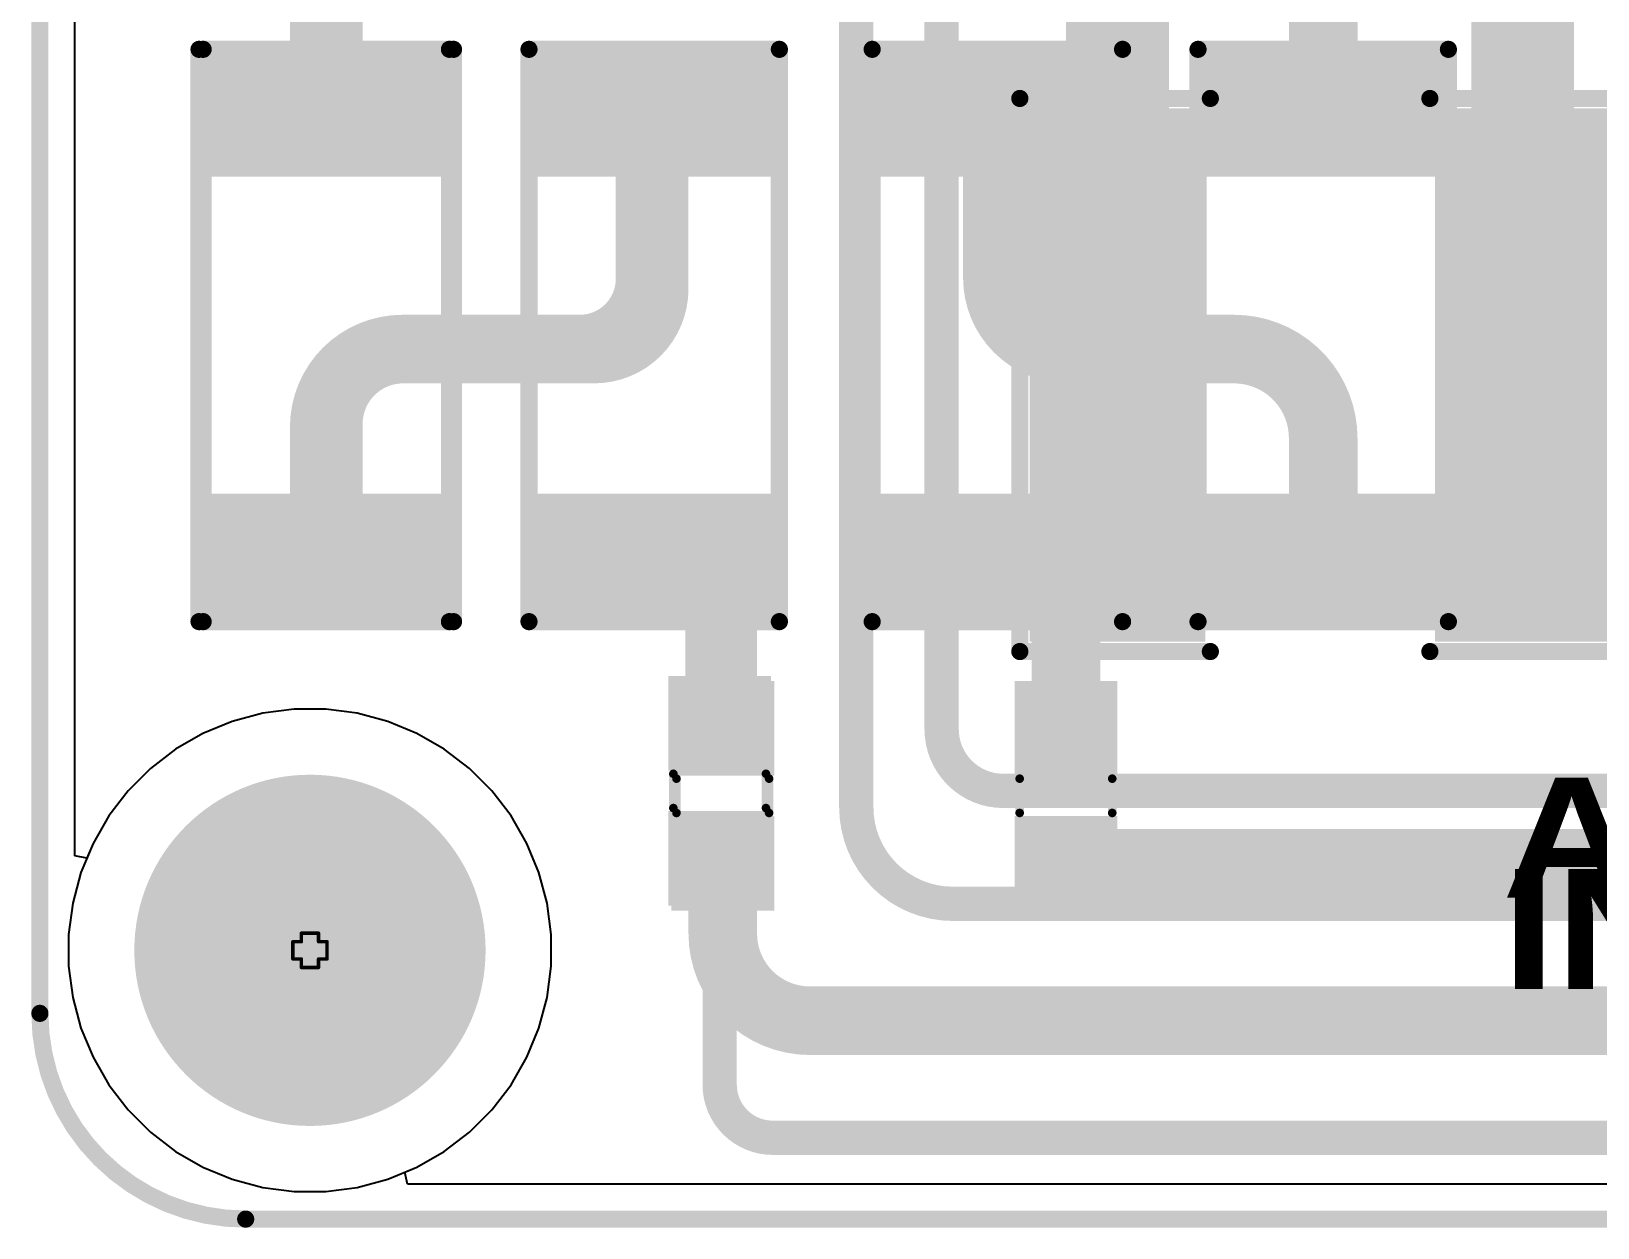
# Model space of a CAD drawing. Header units: inches. Extents: x -2 to 5376, y -4 to 5426.
# Drawn here: x -1.7 to 21.5, y -3.62 to 14.11 of the extents above; entities that cross this region are included whole.
import ezdxf

# ---------------------------------------------------------------- set-up
doc = ezdxf.new("R2010")
doc.units = ezdxf.units.IN
for name, color, linetype in [('Board Outline', 216, 'Continuous'), ('Bottom Layer', 5, 'Continuous'), ('Bottom Overlay', 54, 'Continuous'), ('Bottom Paste', 16, 'Continuous'), ('Bottom Solder', 6, 'Continuous'), ('Drill Drawing', 1, 'Continuous'), ('Layer 1', 16, 'Continuous'), ('Layer 2', 76, 'Continuous'), ('Multi-Layer', 9, 'Continuous'), ('Pad Holes', 156, 'Continuous'), ('Top Layer', 1, 'Continuous'), ('Top Overlay', 2, 'Continuous'), ('Top Paste', 8, 'Continuous'), ('Top Solder', 216, 'Continuous')]:
    doc.layers.add(name, color=color, linetype=linetype)
doc.styles.add('Arial Black_Bold', font='', dxfattribs={"height": 0.2})
doc.styles.get('Arial Black_Bold').set_extended_font_data('Arial Black', bold=True)

# ---------------------------------------------------------------- blocks, each defined once
blk = doc.blocks.new('R___2030_79')
at = {"layer": 'Top Layer'}
for points in [[(-4.24999404, -3.90000236), (-4.24999404, 3.90000744), (-1.74999904, 3.90000744), (-1.74999904, -3.90000236)], [(1.74998888, -3.90000236), (1.74998888, 3.90000744), (4.24998388, 3.90000744), (4.24998388, -3.90000236)]]:
    blk.add_hatch(color=1, dxfattribs=at).paths.add_polyline_path(points)
at = {"layer": 'Top Paste'}
for points in [[(-4.24999404, -3.90000236), (-4.24999404, 3.90000744), (-1.74999904, 3.90000744), (-1.74999904, -3.90000236)], [(1.74998888, -3.90000236), (1.74998888, 3.90000744), (4.24998388, 3.90000744), (4.24998388, -3.90000236)]]:
    blk.add_hatch(color=8, dxfattribs=at).paths.add_polyline_path(points)
at = {"layer": 'Top Solder'}
for points in [[(-4.30079404, -3.95080236), (-4.30079404, 3.95080744), (-1.69919904, 3.95080744), (-1.69919904, -3.95080236)], [(1.69918888, -3.95080236), (1.69918888, 3.95080744), (4.30078388, 3.95080744), (4.30078388, -3.95080236)]]:
    blk.add_hatch(color=216, dxfattribs=at).paths.add_polyline_path(points)
at = {"layer": 'Top Overlay', "const_width": 0.254}
for points in [[(-4.4475908, 4.096816799999999), (-4.44759334, -4.096814259999999)], [(-1.62557714, 4.09681934), (-4.4475908, 4.096816799999999)], [(4.44758572, 4.096816799999999), (1.6255746, 4.096816799999999)], [(4.44758826, -4.096814259999999), (4.44758572, 4.096816799999999)], [(-1.62557714, -4.096814259999999), (-4.44759334, -4.096814259999999)], [(4.44758826, -4.096814259999999), (1.62556952, -4.096814259999999)]]:
    blk.add_lwpolyline(points, dxfattribs=at)
at = {"layer": 'Top Overlay', "const_width": 0.127}
for points in [[(-4.5110908, 4.096816799999999, 1), (-4.3840908, 4.096816799999999, 1)], [(-4.5110908, 4.096816799999999, 1), (-4.3840908, 4.096816799999999, 1)], [(-1.68907714, 4.09681934, 1), (-1.56207714, 4.09681934, 1)], [(1.5620746, 4.096816799999999, 1), (1.6890746, 4.096816799999999, 1)], [(4.38408572, 4.096816799999999, 1), (4.51108572, 4.096816799999999, 1)], [(4.38408572, 4.096816799999999, 1), (4.51108572, 4.096816799999999, 1)], [(-4.51109334, -4.096814259999999, 1), (-4.38409334, -4.096814259999999, 1)], [(-4.51109334, -4.096814259999999, 1), (-4.38409334, -4.096814259999999, 1)], [(-1.68907714, -4.096814259999999, 1), (-1.56207714, -4.096814259999999, 1)], [(1.56206952, -4.096814259999999, 1), (1.68906952, -4.096814259999999, 1)], [(4.38408826, -4.096814259999999, 1), (4.51108826, -4.096814259999999, 1)], [(4.38408826, -4.096814259999999, 1), (4.51108826, -4.096814259999999, 1)]]:
    blk.add_lwpolyline(points, format="xyb", close=True, dxfattribs=at)
blk = doc.blocks.new('RES_2512_B_197')
at = {"layer": 'Bottom Layer'}
for points in [[(-4.04999825, 1.70000041), (-2.44999891, 1.70000041), (-2.44999891, -1.70000041), (-4.04999825, -1.70000041)], [(2.45000145, 1.70000041), (4.050000789999999, 1.70000041), (4.050000789999999, -1.70000041), (2.45000145, -1.70000041)]]:
    blk.add_hatch(color=5, dxfattribs=at).paths.add_polyline_path(points)
at = {"layer": 'Bottom Paste'}
for points in [[(-4.04999825, 1.70000041), (-2.44999891, 1.70000041), (-2.44999891, -1.70000041), (-4.04999825, -1.70000041)], [(2.45000145, 1.70000041), (4.050000789999999, 1.70000041), (4.050000789999999, -1.70000041), (2.45000145, -1.70000041)]]:
    blk.add_hatch(color=16, dxfattribs=at).paths.add_polyline_path(points)
at = {"layer": 'Bottom Solder'}
for points in [[(-4.15159825, 1.80160041), (-2.34839891, 1.80160041), (-2.34839891, -1.80160041), (-4.15159825, -1.80160041)], [(2.34840145, 1.80160041), (4.15160079, 1.80160041), (4.15160079, -1.80160041), (2.34840145, -1.80160041)]]:
    blk.add_hatch(color=6, dxfattribs=at).paths.add_polyline_path(points)
at = {"layer": 'Bottom Overlay', "const_width": 0.254}
for points in [[(-4.2418, 1.8542), (-4.2418, -1.8542)], [(-4.2418, 1.8542), (4.236557439999999, 1.8542)], [(4.236557439999999, 1.8542), (4.236557439999999, -1.8542)], [(-4.2418, -1.8542), (4.236557439999999, -1.8542)]]:
    blk.add_lwpolyline(points, dxfattribs=at)
at = {"layer": 'Bottom Overlay', "const_width": 0.127}
for points in [[(-4.3053, 1.8542, 1), (-4.1783, 1.8542, 1)], [(-4.3053, 1.8542, 1), (-4.1783, 1.8542, 1)], [(4.17305744, 1.8542, 1), (4.30005744, 1.8542, 1)], [(4.17305744, 1.8542, 1), (4.30005744, 1.8542, 1)], [(-4.3053, -1.8542, 1), (-4.1783, -1.8542, 1)], [(-4.3053, -1.8542, 1), (-4.1783, -1.8542, 1)], [(4.17305744, -1.8542, 1), (4.30005744, -1.8542, 1)], [(4.17305744, -1.8542, 1), (4.30005744, -1.8542, 1)]]:
    blk.add_lwpolyline(points, format="xyb", close=True, dxfattribs=at)
blk = doc.blocks.new('RES_2512_B_198')
at = {"layer": 'Bottom Layer'}
for points in [[(-4.04999825, 1.70000041), (-2.44999891, 1.70000041), (-2.44999891, -1.70000041), (-4.04999825, -1.70000041)], [(2.45000145, 1.70000041), (4.050000789999999, 1.70000041), (4.050000789999999, -1.70000041), (2.45000145, -1.70000041)]]:
    blk.add_hatch(color=5, dxfattribs=at).paths.add_polyline_path(points)
at = {"layer": 'Bottom Paste'}
for points in [[(-4.04999825, 1.70000041), (-2.44999891, 1.70000041), (-2.44999891, -1.70000041), (-4.04999825, -1.70000041)], [(2.45000145, 1.70000041), (4.050000789999999, 1.70000041), (4.050000789999999, -1.70000041), (2.45000145, -1.70000041)]]:
    blk.add_hatch(color=16, dxfattribs=at).paths.add_polyline_path(points)
at = {"layer": 'Bottom Solder'}
for points in [[(-4.15159825, 1.80160041), (-2.34839891, 1.80160041), (-2.34839891, -1.80160041), (-4.15159825, -1.80160041)], [(2.34840145, 1.80160041), (4.15160079, 1.80160041), (4.15160079, -1.80160041), (2.34840145, -1.80160041)]]:
    blk.add_hatch(color=6, dxfattribs=at).paths.add_polyline_path(points)
at = {"layer": 'Bottom Overlay', "const_width": 0.254}
for points in [[(-4.2418, 1.8542), (-4.2418, -1.8542)], [(-4.2418, 1.8542), (4.236557439999999, 1.8542)], [(4.236557439999999, 1.8542), (4.236557439999999, -1.8542)], [(-4.2418, -1.8542), (4.236557439999999, -1.8542)]]:
    blk.add_lwpolyline(points, dxfattribs=at)
at = {"layer": 'Bottom Overlay', "const_width": 0.127}
for points in [[(-4.3053, 1.8542, 1), (-4.1783, 1.8542, 1)], [(-4.3053, 1.8542, 1), (-4.1783, 1.8542, 1)], [(4.17305744, 1.8542, 1), (4.30005744, 1.8542, 1)], [(4.17305744, 1.8542, 1), (4.30005744, 1.8542, 1)], [(-4.3053, -1.8542, 1), (-4.1783, -1.8542, 1)], [(-4.3053, -1.8542, 1), (-4.1783, -1.8542, 1)], [(4.17305744, -1.8542, 1), (4.30005744, -1.8542, 1)], [(4.17305744, -1.8542, 1), (4.30005744, -1.8542, 1)]]:
    blk.add_lwpolyline(points, format="xyb", close=True, dxfattribs=at)
blk = doc.blocks.new('RES_2512_203')
at = {"layer": 'Top Layer'}
for points in [[(-4.04999825, 1.70000041), (-2.44999891, 1.70000041), (-2.44999891, -1.70000041), (-4.04999825, -1.70000041)], [(2.45000145, 1.70000041), (4.050000789999999, 1.70000041), (4.050000789999999, -1.70000041), (2.45000145, -1.70000041)]]:
    blk.add_hatch(color=1, dxfattribs=at).paths.add_polyline_path(points)
at = {"layer": 'Top Paste'}
for points in [[(-4.04999825, 1.70000041), (-2.44999891, 1.70000041), (-2.44999891, -1.70000041), (-4.04999825, -1.70000041)], [(2.45000145, 1.70000041), (4.050000789999999, 1.70000041), (4.050000789999999, -1.70000041), (2.45000145, -1.70000041)]]:
    blk.add_hatch(color=8, dxfattribs=at).paths.add_polyline_path(points)
at = {"layer": 'Top Solder'}
for points in [[(-4.15159825, 1.80160041), (-2.34839891, 1.80160041), (-2.34839891, -1.80160041), (-4.15159825, -1.80160041)], [(2.34840145, 1.80160041), (4.15160079, 1.80160041), (4.15160079, -1.80160041), (2.34840145, -1.80160041)]]:
    blk.add_hatch(color=216, dxfattribs=at).paths.add_polyline_path(points)
at = {"layer": 'Top Overlay', "const_width": 0.254}
for points in [[(-4.2418, 1.8542), (-4.2418, -1.8542)], [(-4.2418, 1.8542), (4.236557439999999, 1.8542)], [(4.236557439999999, 1.8542), (4.236557439999999, -1.8542)], [(-4.2418, -1.8542), (4.236557439999999, -1.8542)]]:
    blk.add_lwpolyline(points, dxfattribs=at)
at = {"layer": 'Top Overlay', "const_width": 0.127}
for points in [[(-4.3053, 1.8542, 1), (-4.1783, 1.8542, 1)], [(-4.3053, 1.8542, 1), (-4.1783, 1.8542, 1)], [(4.17305744, 1.8542, 1), (4.30005744, 1.8542, 1)], [(4.17305744, 1.8542, 1), (4.30005744, 1.8542, 1)], [(-4.3053, -1.8542, 1), (-4.1783, -1.8542, 1)], [(-4.3053, -1.8542, 1), (-4.1783, -1.8542, 1)], [(4.17305744, -1.8542, 1), (4.30005744, -1.8542, 1)], [(4.17305744, -1.8542, 1), (4.30005744, -1.8542, 1)]]:
    blk.add_lwpolyline(points, format="xyb", close=True, dxfattribs=at)
blk = doc.blocks.new('RES_2512_204')
at = {"layer": 'Top Layer'}
for points in [[(-4.04999825, 1.70000041), (-2.44999891, 1.70000041), (-2.44999891, -1.70000041), (-4.04999825, -1.70000041)], [(2.45000145, 1.70000041), (4.050000789999999, 1.70000041), (4.050000789999999, -1.70000041), (2.45000145, -1.70000041)]]:
    blk.add_hatch(color=1, dxfattribs=at).paths.add_polyline_path(points)
at = {"layer": 'Top Paste'}
for points in [[(-4.04999825, 1.70000041), (-2.44999891, 1.70000041), (-2.44999891, -1.70000041), (-4.04999825, -1.70000041)], [(2.45000145, 1.70000041), (4.050000789999999, 1.70000041), (4.050000789999999, -1.70000041), (2.45000145, -1.70000041)]]:
    blk.add_hatch(color=8, dxfattribs=at).paths.add_polyline_path(points)
at = {"layer": 'Top Solder'}
for points in [[(-4.15159825, 1.80160041), (-2.34839891, 1.80160041), (-2.34839891, -1.80160041), (-4.15159825, -1.80160041)], [(2.34840145, 1.80160041), (4.15160079, 1.80160041), (4.15160079, -1.80160041), (2.34840145, -1.80160041)]]:
    blk.add_hatch(color=216, dxfattribs=at).paths.add_polyline_path(points)
at = {"layer": 'Top Overlay', "const_width": 0.254}
for points in [[(-4.2418, 1.8542), (-4.2418, -1.8542)], [(-4.2418, 1.8542), (4.236557439999999, 1.8542)], [(4.236557439999999, 1.8542), (4.236557439999999, -1.8542)], [(-4.2418, -1.8542), (4.236557439999999, -1.8542)]]:
    blk.add_lwpolyline(points, dxfattribs=at)
at = {"layer": 'Top Overlay', "const_width": 0.127}
for points in [[(-4.3053, 1.8542, 1), (-4.1783, 1.8542, 1)], [(-4.3053, 1.8542, 1), (-4.1783, 1.8542, 1)], [(4.17305744, 1.8542, 1), (4.30005744, 1.8542, 1)], [(4.17305744, 1.8542, 1), (4.30005744, 1.8542, 1)], [(-4.3053, -1.8542, 1), (-4.1783, -1.8542, 1)], [(-4.3053, -1.8542, 1), (-4.1783, -1.8542, 1)], [(4.17305744, -1.8542, 1), (4.30005744, -1.8542, 1)], [(4.17305744, -1.8542, 1), (4.30005744, -1.8542, 1)]]:
    blk.add_lwpolyline(points, format="xyb", close=True, dxfattribs=at)
blk = doc.blocks.new('RES_2512_B_209')
at = {"layer": 'Bottom Layer'}
for points in [[(-4.04999825, 1.70000041), (-2.44999891, 1.70000041), (-2.44999891, -1.70000041), (-4.04999825, -1.70000041)], [(2.45000145, 1.70000041), (4.050000789999999, 1.70000041), (4.050000789999999, -1.70000041), (2.45000145, -1.70000041)]]:
    blk.add_hatch(color=5, dxfattribs=at).paths.add_polyline_path(points)
at = {"layer": 'Bottom Paste'}
for points in [[(-4.04999825, 1.70000041), (-2.44999891, 1.70000041), (-2.44999891, -1.70000041), (-4.04999825, -1.70000041)], [(2.45000145, 1.70000041), (4.050000789999999, 1.70000041), (4.050000789999999, -1.70000041), (2.45000145, -1.70000041)]]:
    blk.add_hatch(color=16, dxfattribs=at).paths.add_polyline_path(points)
at = {"layer": 'Bottom Solder'}
for points in [[(-4.15159825, 1.80160041), (-2.34839891, 1.80160041), (-2.34839891, -1.80160041), (-4.15159825, -1.80160041)], [(2.34840145, 1.80160041), (4.15160079, 1.80160041), (4.15160079, -1.80160041), (2.34840145, -1.80160041)]]:
    blk.add_hatch(color=6, dxfattribs=at).paths.add_polyline_path(points)
at = {"layer": 'Bottom Overlay', "const_width": 0.254}
for points in [[(-4.2418, 1.8542), (-4.2418, -1.8542)], [(-4.2418, 1.8542), (4.236557439999999, 1.8542)], [(4.236557439999999, 1.8542), (4.236557439999999, -1.8542)], [(-4.2418, -1.8542), (4.236557439999999, -1.8542)]]:
    blk.add_lwpolyline(points, dxfattribs=at)
at = {"layer": 'Bottom Overlay', "const_width": 0.127}
for points in [[(-4.3053, 1.8542, 1), (-4.1783, 1.8542, 1)], [(-4.3053, 1.8542, 1), (-4.1783, 1.8542, 1)], [(4.17305744, 1.8542, 1), (4.30005744, 1.8542, 1)], [(4.17305744, 1.8542, 1), (4.30005744, 1.8542, 1)], [(-4.3053, -1.8542, 1), (-4.1783, -1.8542, 1)], [(-4.3053, -1.8542, 1), (-4.1783, -1.8542, 1)], [(4.17305744, -1.8542, 1), (4.30005744, -1.8542, 1)], [(4.17305744, -1.8542, 1), (4.30005744, -1.8542, 1)]]:
    blk.add_lwpolyline(points, format="xyb", close=True, dxfattribs=at)
blk = doc.blocks.new('RES_2512_B_210')
at = {"layer": 'Bottom Layer'}
for points in [[(-4.04999825, 1.70000041), (-2.44999891, 1.70000041), (-2.44999891, -1.70000041), (-4.04999825, -1.70000041)], [(2.45000145, 1.70000041), (4.050000789999999, 1.70000041), (4.050000789999999, -1.70000041), (2.45000145, -1.70000041)]]:
    blk.add_hatch(color=5, dxfattribs=at).paths.add_polyline_path(points)
at = {"layer": 'Bottom Paste'}
for points in [[(-4.04999825, 1.70000041), (-2.44999891, 1.70000041), (-2.44999891, -1.70000041), (-4.04999825, -1.70000041)], [(2.45000145, 1.70000041), (4.050000789999999, 1.70000041), (4.050000789999999, -1.70000041), (2.45000145, -1.70000041)]]:
    blk.add_hatch(color=16, dxfattribs=at).paths.add_polyline_path(points)
at = {"layer": 'Bottom Solder'}
for points in [[(-4.15159825, 1.80160041), (-2.34839891, 1.80160041), (-2.34839891, -1.80160041), (-4.15159825, -1.80160041)], [(2.34840145, 1.80160041), (4.15160079, 1.80160041), (4.15160079, -1.80160041), (2.34840145, -1.80160041)]]:
    blk.add_hatch(color=6, dxfattribs=at).paths.add_polyline_path(points)
at = {"layer": 'Bottom Overlay', "const_width": 0.254}
for points in [[(-4.2418, 1.8542), (-4.2418, -1.8542)], [(-4.2418, 1.8542), (4.236557439999999, 1.8542)], [(4.236557439999999, 1.8542), (4.236557439999999, -1.8542)], [(-4.2418, -1.8542), (4.236557439999999, -1.8542)]]:
    blk.add_lwpolyline(points, dxfattribs=at)
at = {"layer": 'Bottom Overlay', "const_width": 0.127}
for points in [[(-4.3053, 1.8542, 1), (-4.1783, 1.8542, 1)], [(-4.3053, 1.8542, 1), (-4.1783, 1.8542, 1)], [(4.17305744, 1.8542, 1), (4.30005744, 1.8542, 1)], [(4.17305744, 1.8542, 1), (4.30005744, 1.8542, 1)], [(-4.3053, -1.8542, 1), (-4.1783, -1.8542, 1)], [(-4.3053, -1.8542, 1), (-4.1783, -1.8542, 1)], [(4.17305744, -1.8542, 1), (4.30005744, -1.8542, 1)], [(4.17305744, -1.8542, 1), (4.30005744, -1.8542, 1)]]:
    blk.add_lwpolyline(points, format="xyb", close=True, dxfattribs=at)
blk = doc.blocks.new('I___0805_B_259')
at = {"layer": 'Bottom Layer'}
for points in [[(-1.59999807, 0.65999995), (-0.39999793, 0.65999995), (-0.39999793, -0.65999995), (-1.59999807, -0.65999995)], [(0.4000030099999999, 0.65999995), (1.60000315, 0.65999995), (1.60000315, -0.65999995), (0.4000030099999999, -0.65999995)]]:
    blk.add_hatch(color=5, dxfattribs=at).paths.add_polyline_path(points)
at = {"layer": 'Bottom Paste'}
for points in [[(-1.59999807, 0.65999995), (-0.39999793, 0.65999995), (-0.39999793, -0.65999995), (-1.59999807, -0.65999995)], [(0.4000030099999999, 0.65999995), (1.60000315, 0.65999995), (1.60000315, -0.65999995), (0.4000030099999999, -0.65999995)]]:
    blk.add_hatch(color=16, dxfattribs=at).paths.add_polyline_path(points)
at = {"layer": 'Bottom Solder'}
for points in [[(-1.70159807, 0.7615999499999999), (-0.29839793, 0.7615999499999999), (-0.29839793, -0.7615999499999999), (-1.70159807, -0.7615999499999999)], [(0.29840301, 0.7615999499999999), (1.70160315, 0.7615999499999999), (1.70160315, -0.7615999499999999), (0.29840301, -0.7615999499999999)]]:
    blk.add_hatch(color=6, dxfattribs=at).paths.add_polyline_path(points)
at = {"layer": 'Bottom Overlay', "const_width": 0.127}
for points in [[(-0.254, 0.6858), (0.254, 0.6858)], [(-0.254, -0.6858), (0.254, -0.6858)]]:
    blk.add_lwpolyline(points, dxfattribs=at)
at = {"layer": 'Bottom Overlay', "const_width": 0.0635}
for points in [[(-0.2857499999999999, 0.6858, 1), (-0.22225, 0.6858, 1)], [(0.22225, 0.6858, 1), (0.2857499999999999, 0.6858, 1)], [(-0.2857499999999999, -0.6858, 1), (-0.22225, -0.6858, 1)], [(0.22225, -0.6858, 1), (0.2857499999999999, -0.6858, 1)]]:
    blk.add_lwpolyline(points, format="xyb", close=True, dxfattribs=at)
blk = doc.blocks.new('I___0805_260')
at = {"layer": 'Top Layer'}
for points in [[(-1.59999807, 0.65999995), (-0.39999793, 0.65999995), (-0.39999793, -0.65999995), (-1.59999807, -0.65999995)], [(0.4000030099999999, 0.65999995), (1.60000315, 0.65999995), (1.60000315, -0.65999995), (0.4000030099999999, -0.65999995)]]:
    blk.add_hatch(color=1, dxfattribs=at).paths.add_polyline_path(points)
at = {"layer": 'Top Paste'}
for points in [[(-1.59999807, 0.65999995), (-0.39999793, 0.65999995), (-0.39999793, -0.65999995), (-1.59999807, -0.65999995)], [(0.4000030099999999, 0.65999995), (1.60000315, 0.65999995), (1.60000315, -0.65999995), (0.4000030099999999, -0.65999995)]]:
    blk.add_hatch(color=8, dxfattribs=at).paths.add_polyline_path(points)
at = {"layer": 'Top Solder'}
for points in [[(-1.70159807, 0.7615999499999999), (-0.29839793, 0.7615999499999999), (-0.29839793, -0.7615999499999999), (-1.70159807, -0.7615999499999999)], [(0.29840301, 0.7615999499999999), (1.70160315, 0.7615999499999999), (1.70160315, -0.7615999499999999), (0.29840301, -0.7615999499999999)]]:
    blk.add_hatch(color=216, dxfattribs=at).paths.add_polyline_path(points)
at = {"layer": 'Top Overlay', "const_width": 0.127}
for points in [[(-0.254, 0.6858), (0.254, 0.6858)], [(-0.254, -0.6858), (0.254, -0.6858)]]:
    blk.add_lwpolyline(points, dxfattribs=at)
at = {"layer": 'Top Overlay', "const_width": 0.0635}
for points in [[(-0.2857499999999999, 0.6858, 1), (-0.22225, 0.6858, 1)], [(0.22225, 0.6858, 1), (0.2857499999999999, 0.6858, 1)], [(-0.2857499999999999, -0.6858, 1), (-0.22225, -0.6858, 1)], [(0.22225, -0.6858, 1), (0.2857499999999999, -0.6858, 1)]]:
    blk.add_lwpolyline(points, format="xyb", close=True, dxfattribs=at)
blk = doc.blocks.new('I___0805_B_261')
at = {"layer": 'Bottom Layer'}
for points in [[(-1.59999807, 0.65999995), (-0.39999793, 0.65999995), (-0.39999793, -0.65999995), (-1.59999807, -0.65999995)], [(0.4000030099999999, 0.65999995), (1.60000315, 0.65999995), (1.60000315, -0.65999995), (0.4000030099999999, -0.65999995)]]:
    blk.add_hatch(color=5, dxfattribs=at).paths.add_polyline_path(points)
at = {"layer": 'Bottom Paste'}
for points in [[(-1.59999807, 0.65999995), (-0.39999793, 0.65999995), (-0.39999793, -0.65999995), (-1.59999807, -0.65999995)], [(0.4000030099999999, 0.65999995), (1.60000315, 0.65999995), (1.60000315, -0.65999995), (0.4000030099999999, -0.65999995)]]:
    blk.add_hatch(color=16, dxfattribs=at).paths.add_polyline_path(points)
at = {"layer": 'Bottom Solder'}
for points in [[(-1.70159807, 0.7615999499999999), (-0.29839793, 0.7615999499999999), (-0.29839793, -0.7615999499999999), (-1.70159807, -0.7615999499999999)], [(0.29840301, 0.7615999499999999), (1.70160315, 0.7615999499999999), (1.70160315, -0.7615999499999999), (0.29840301, -0.7615999499999999)]]:
    blk.add_hatch(color=6, dxfattribs=at).paths.add_polyline_path(points)
at = {"layer": 'Bottom Overlay', "const_width": 0.127}
for points in [[(-0.254, 0.6858), (0.254, 0.6858)], [(-0.254, -0.6858), (0.254, -0.6858)]]:
    blk.add_lwpolyline(points, dxfattribs=at)
at = {"layer": 'Bottom Overlay', "const_width": 0.0635}
for points in [[(-0.2857499999999999, 0.6858, 1), (-0.22225, 0.6858, 1)], [(0.22225, 0.6858, 1), (0.2857499999999999, 0.6858, 1)], [(-0.2857499999999999, -0.6858, 1), (-0.22225, -0.6858, 1)], [(0.22225, -0.6858, 1), (0.2857499999999999, -0.6858, 1)]]:
    blk.add_lwpolyline(points, format="xyb", close=True, dxfattribs=at)

msp = doc.modelspace()

# ---------------------------------------------------------------- hatches: boundary and pattern name
at = {"layer": 'Bottom Layer'}
h = msp.add_hatch(color=5, dxfattribs=at)
edge = h.paths.add_edge_path()
edge.add_arc((2.42994434, 0.49081182), 2.50000008, 0, 360)
at = {"layer": 'Bottom Solder'}
h = msp.add_hatch(color=6, dxfattribs=at)
edge = h.paths.add_edge_path()
edge.add_arc((2.42994434, 0.49081182), 2.60160008, 0, 360)
at = {"layer": 'Layer 1'}
h = msp.add_hatch(color=16, dxfattribs=at)
edge = h.paths.add_edge_path()
edge.add_arc((2.42994434, 0.49081182), 2.50000008, 0, 360)
at = {"layer": 'Layer 2'}
h = msp.add_hatch(color=76, dxfattribs=at)
edge = h.paths.add_edge_path()
edge.add_arc((2.42994434, 0.49081182), 2.50000008, 0, 360)
at = {"layer": 'Multi-Layer'}
h = msp.add_hatch(color=9, dxfattribs=at)
edge = h.paths.add_edge_path()
edge.add_arc((2.42994434, 0.49081182), 2.50000008, 0, 360)
at = {"layer": 'Pad Holes'}
h = msp.add_hatch(color=7, dxfattribs=at)
edge = h.paths.add_edge_path()
edge.add_arc((2.42994434, 0.49081182), 1.49999954, 0, 360)
at = {"layer": 'Top Layer'}
h = msp.add_hatch(color=1, dxfattribs=at)
edge = h.paths.add_edge_path()
edge.add_arc((2.42994434, 0.49081182), 2.50000008, 0, 360)
at = {"layer": 'Top Solder'}
h = msp.add_hatch(color=216, dxfattribs=at)
edge = h.paths.add_edge_path()
edge.add_arc((2.42994434, 0.49081182), 2.60160008, 0, 360)

# ---------------------------------------------------------------- linework, layer by layer
at = {"layer": 'Board Outline', "const_width": 0.254}
for points in [[(-1.5699867, -0.44282614), (-1.5699867, 93.46117452)], [(1.4780133, -3.49082614), (135.3820127, -3.49082614)]]:
    msp.add_lwpolyline(points, dxfattribs=at)
at = {"layer": 'Board Outline', "const_width": 0.127}
for points in [[(-1.6334867, -0.44282614, 1), (-1.5064867, -0.44282614, 1)], [(-1.6334867, -0.44282614, 1), (-1.5064867, -0.44282614, 1)], [(1.4145133, -3.49082614, 1), (1.5415133, -3.49082614, 1)], [(1.4145133, -3.49082614, 1), (1.5415133, -3.49082614, 1)]]:
    msp.add_lwpolyline(points, format="xyb", close=True, dxfattribs=at)
at = {"layer": 'Board Outline', "const_width": 0.254}
msp.add_lwpolyline([(1.4780133, -3.49082614, -0.4142135623730951), (-1.5699867, -0.44282614)], format="xyb", dxfattribs=at)
at = {"layer": 'Bottom Layer', "const_width": 1.016}
for points in [[(2.64122916, 12.8520698), (2.64122916, 15.82551572)], [(17.43758006, 12.8520698), (17.43758006, 15.82551572)], [(7.46722916, 10.43845766), (7.46722916, 12.8520698)], [(12.61158006, 10.453116), (12.61158006, 12.8520698)], [(3.798986559999999, 9.398), (6.426771499999999, 9.398)], [(13.66669606, 9.398), (16.1162365, 9.398)], [(2.64122916, 6.3520701), (2.64122916, 8.2402426)], [(17.43758006, 6.3520701), (17.43758006, 8.076656439999999)], [(8.5443822, 3.78000006), (8.5443822, 6.3520701)], [(13.62758006, 3.78000006), (13.62758006, 6.3520701)], [(8.5443822, 0.73855834), (8.5443822, 1.77999898)], [(13.62758006, 1.77999898), (22.48099898, 1.77999898)], [(9.83464124, -0.5517006999999999), (33.51686718, -0.5517006999999999)]]:
    msp.add_lwpolyline(points, dxfattribs=at)
at = {"layer": 'Bottom Layer', "const_width": 0.508}
for points in [[(2.38722916, 12.8520698, 1), (2.89522916, 12.8520698, 1)], [(7.213229159999999, 12.8520698, 1), (7.72122916, 12.8520698, 1)], [(12.35758006, 12.8520698, 1), (12.86558006, 12.8520698, 1)], [(17.18358006, 12.8520698, 1), (17.69158006, 12.8520698, 1)], [(7.213229159999999, 10.43845766, 1), (7.72122916, 10.43845766, 1)], [(7.213229159999999, 10.43845766, 1), (7.72122916, 10.43845766, 1)], [(12.35758006, 10.453116, 1), (12.86558006, 10.453116, 1)], [(12.35758006, 10.453116, 1), (12.86558006, 10.453116, 1)], [(3.54498656, 9.398, 1), (4.05298656, 9.398, 1)], [(3.54498656, 9.398, 1), (4.05298656, 9.398, 1)], [(6.1727715, 9.398, 1), (6.6807715, 9.398, 1)], [(6.1727715, 9.398, 1), (6.6807715, 9.398, 1)], [(13.41269606, 9.398, 1), (13.92069606, 9.398, 1)], [(13.41269606, 9.398, 1), (13.92069606, 9.398, 1)], [(15.8622365, 9.398, 1), (16.3702365, 9.398, 1)], [(15.8622365, 9.398, 1), (16.3702365, 9.398, 1)], [(2.38722916, 8.2402426, 1), (2.89522916, 8.2402426, 1)], [(2.38722916, 8.2402426, 1), (2.89522916, 8.2402426, 1)], [(17.18358006, 8.076656439999999, 1), (17.69158006, 8.076656439999999, 1)], [(17.18358006, 8.076656439999999, 1), (17.69158006, 8.076656439999999, 1)], [(2.38722916, 6.3520701, 1), (2.89522916, 6.3520701, 1)], [(8.2903822, 6.3520701, 1), (8.798382199999999, 6.3520701, 1)], [(13.37358006, 6.3520701, 1), (13.88158006, 6.3520701, 1)], [(17.18358006, 6.3520701, 1), (17.69158006, 6.3520701, 1)], [(8.2903822, 3.78000006, 1), (8.798382199999999, 3.78000006, 1)], [(13.37358006, 3.78000006, 1), (13.88158006, 3.78000006, 1)], [(8.2903822, 1.77999898, 1), (8.798382199999999, 1.77999898, 1)], [(13.37358006, 1.77999898, 1), (13.88158006, 1.77999898, 1)], [(8.2903822, 0.73855834, 1), (8.798382199999999, 0.73855834, 1)], [(8.2903822, 0.73855834, 1), (8.798382199999999, 0.73855834, 1)], [(9.580641239999999, -0.5517006999999999, 1), (10.08864124, -0.5517006999999999, 1)], [(9.580641239999999, -0.5517006999999999, 1), (10.08864124, -0.5517006999999999, 1)]]:
    msp.add_lwpolyline(points, format="xyb", close=True, dxfattribs=at)
at = {"layer": 'Bottom Layer', "const_width": 1.016}
for points in [[(7.46722916, 10.43845766, -0.4142135623730951), (6.426771499999999, 9.398)], [(13.66669606, 9.398, -0.4142135623730951), (12.61158006, 10.453116)], [(2.64122916, 8.2402426, -0.4142135623730951), (3.798986559999999, 9.398)], [(16.1162365, 9.398, -0.4142135623730951), (17.43758006, 8.076656439999999)], [(9.83464124, -0.5517006999999999, -0.4142135623730951), (8.5443822, 0.73855834)]]:
    msp.add_lwpolyline(points, format="xyb", dxfattribs=at)
at = {"layer": 'Drill Drawing', "const_width": 0.0508}
for points in [[(2.30294434, 0.6178118199999999), (2.30294434, 0.74481182)], [(2.30294434, 0.74481182), (2.55694434, 0.74481182)], [(2.55694434, 0.6178118199999999), (2.55694434, 0.74481182)], [(2.17594434, 0.36381182), (2.17594434, 0.6178118199999999)], [(2.17594434, 0.6178118199999999), (2.30294434, 0.6178118199999999)], [(2.55694434, 0.6178118199999999), (2.68394434, 0.6178118199999999)], [(2.68394434, 0.36381182), (2.68394434, 0.6178118199999999)], [(2.17594434, 0.36381182), (2.30294434, 0.36381182)], [(2.30294434, 0.23681182), (2.30294434, 0.36381182)], [(2.30294434, 0.23681182), (2.55694434, 0.23681182)], [(2.55694434, 0.36381182), (2.68394434, 0.36381182)], [(2.55694434, 0.23681182), (2.55694434, 0.36381182)]]:
    msp.add_lwpolyline(points, dxfattribs=at)
at = {"layer": 'Drill Drawing', "const_width": 0.0254}
for points in [[(2.29024434, 0.74481182, 1), (2.31564434, 0.74481182, 1)], [(2.29024434, 0.74481182, 1), (2.31564434, 0.74481182, 1)], [(2.54424434, 0.74481182, 1), (2.56964434, 0.74481182, 1)], [(2.54424434, 0.74481182, 1), (2.56964434, 0.74481182, 1)], [(2.16324434, 0.6178118199999999, 1), (2.18864434, 0.6178118199999999, 1)], [(2.16324434, 0.6178118199999999, 1), (2.18864434, 0.6178118199999999, 1)], [(2.29024434, 0.6178118199999999, 1), (2.31564434, 0.6178118199999999, 1)], [(2.29024434, 0.6178118199999999, 1), (2.31564434, 0.6178118199999999, 1)], [(2.54424434, 0.6178118199999999, 1), (2.56964434, 0.6178118199999999, 1)], [(2.54424434, 0.6178118199999999, 1), (2.56964434, 0.6178118199999999, 1)], [(2.67124434, 0.6178118199999999, 1), (2.69664434, 0.6178118199999999, 1)], [(2.67124434, 0.6178118199999999, 1), (2.69664434, 0.6178118199999999, 1)], [(2.16324434, 0.36381182, 1), (2.18864434, 0.36381182, 1)], [(2.16324434, 0.36381182, 1), (2.18864434, 0.36381182, 1)], [(2.29024434, 0.36381182, 1), (2.31564434, 0.36381182, 1)], [(2.29024434, 0.36381182, 1), (2.31564434, 0.36381182, 1)], [(2.29024434, 0.23681182, 1), (2.31564434, 0.23681182, 1)], [(2.29024434, 0.23681182, 1), (2.31564434, 0.23681182, 1)], [(2.54424434, 0.36381182, 1), (2.56964434, 0.36381182, 1)], [(2.54424434, 0.36381182, 1), (2.56964434, 0.36381182, 1)], [(2.54424434, 0.23681182, 1), (2.56964434, 0.23681182, 1)], [(2.54424434, 0.23681182, 1), (2.56964434, 0.23681182, 1)], [(2.67124434, 0.36381182, 1), (2.69664434, 0.36381182, 1)], [(2.67124434, 0.36381182, 1), (2.69664434, 0.36381182, 1)]]:
    msp.add_lwpolyline(points, format="xyb", close=True, dxfattribs=at)
at = {"layer": 'Layer 1'}
for p, q in [((-1.05204768, 1.88955426), (-1.05204768, 50.673)), ((1.73111414, 4.00406616), (1.27851916, 3.88279386)), ((2.19566236, 4.065226819999999), (1.73111414, 4.00406616)), ((2.66422378, 4.065226819999999), (2.19566236, 4.065226819999999)), ((3.128772, 4.00406616), (2.66422378, 4.065226819999999)), ((3.58136698, 3.88279386), (3.128772, 4.00406616)), ((1.27851916, 3.88279386), (0.8456269599999999, 3.7034851)), ((4.01425918, 3.7034851), (3.58136698, 3.88279386)), ((0.8456269599999999, 3.7034851), (0.43984418, 3.46920566)), ((4.42004196, 3.46920566), (4.01425918, 3.7034851)), ((0.43984418, 3.46920566), (0.0681101, 3.183963659999999)), ((4.79177604, 3.183963659999999), (4.42004196, 3.46920566)), ((0.0681101, 3.183963659999999), (-0.26321004, 2.85264352)), ((5.12309618, 2.85264352), (4.79177604, 3.183963659999999)), ((-0.26321004, 2.85264352), (-0.5484520399999999, 2.48090944)), ((5.408338179999999, 2.48090944), (5.12309618, 2.85264352)), ((-0.5484520399999999, 2.48090944), (-0.7827314799999999, 2.07512666)), ((5.642617619999999, 2.07512666), (5.408338179999999, 2.48090944)), ((-0.8742476799999999, 1.8541873), (-1.05204768, 1.88955426)), ((-0.7827314799999999, 2.07512666), (-0.8742476799999999, 1.8541873)), ((5.821926379999999, 1.64223446), (5.642617619999999, 2.07512666)), ((5.94319868, 1.18963948), (5.821926379999999, 1.64223446)), ((6.00435934, 0.72509126), (5.94319868, 1.18963948)), ((6.00435934, 0.25652984), (6.00435934, 0.72509126)), ((5.94319868, -0.20801838), (6.00435934, 0.25652984)), ((5.821926379999999, -0.66061336), (5.94319868, -0.20801838)), ((5.642617619999999, -1.09350556), (5.821926379999999, -0.66061336)), ((5.408338179999999, -1.49928834), (5.642617619999999, -1.09350556)), ((5.12309618, -1.87102242), (5.408338179999999, -1.49928834)), ((4.79177604, -2.20234256), (5.12309618, -1.87102242)), ((4.42004196, -2.48758456), (4.79177604, -2.20234256)), ((4.01425918, -2.721864), (4.42004196, -2.48758456)), ((3.8374828, -2.79508712), (4.01425918, -2.721864)), ((3.87284976, -2.97288712), (3.8374828, -2.79508712)), ((106.4006, -2.97288712), (3.87284976, -2.97288712))]:
    msp.add_line(p, q, dxfattribs=at)
at = {"layer": 'Layer 2'}
for p, q in [((-1.05204768, 1.88955426), (-1.05204768, 50.673)), ((1.73111414, 4.00406616), (1.27851916, 3.88279386)), ((2.19566236, 4.065226819999999), (1.73111414, 4.00406616)), ((2.66422378, 4.065226819999999), (2.19566236, 4.065226819999999)), ((3.128772, 4.00406616), (2.66422378, 4.065226819999999)), ((3.58136698, 3.88279386), (3.128772, 4.00406616)), ((1.27851916, 3.88279386), (0.8456269599999999, 3.7034851)), ((4.01425918, 3.7034851), (3.58136698, 3.88279386)), ((0.8456269599999999, 3.7034851), (0.43984418, 3.46920566)), ((4.42004196, 3.46920566), (4.01425918, 3.7034851)), ((0.43984418, 3.46920566), (0.0681101, 3.183963659999999)), ((4.79177604, 3.183963659999999), (4.42004196, 3.46920566)), ((0.0681101, 3.183963659999999), (-0.26321004, 2.85264352)), ((5.12309618, 2.85264352), (4.79177604, 3.183963659999999)), ((-0.26321004, 2.85264352), (-0.5484520399999999, 2.48090944)), ((5.408338179999999, 2.48090944), (5.12309618, 2.85264352)), ((-0.5484520399999999, 2.48090944), (-0.7827314799999999, 2.07512666)), ((5.642617619999999, 2.07512666), (5.408338179999999, 2.48090944)), ((-0.8742476799999999, 1.8541873), (-1.05204768, 1.88955426)), ((-0.7827314799999999, 2.07512666), (-0.8742476799999999, 1.8541873)), ((5.821926379999999, 1.64223446), (5.642617619999999, 2.07512666)), ((5.94319868, 1.18963948), (5.821926379999999, 1.64223446)), ((6.00435934, 0.72509126), (5.94319868, 1.18963948)), ((6.00435934, 0.25652984), (6.00435934, 0.72509126)), ((5.94319868, -0.20801838), (6.00435934, 0.25652984)), ((5.821926379999999, -0.66061336), (5.94319868, -0.20801838)), ((5.642617619999999, -1.09350556), (5.821926379999999, -0.66061336)), ((5.408338179999999, -1.49928834), (5.642617619999999, -1.09350556)), ((5.12309618, -1.87102242), (5.408338179999999, -1.49928834)), ((4.79177604, -2.20234256), (5.12309618, -1.87102242)), ((4.42004196, -2.48758456), (4.79177604, -2.20234256)), ((4.01425918, -2.721864), (4.42004196, -2.48758456)), ((3.8374828, -2.79508712), (4.01425918, -2.721864)), ((3.87284976, -2.97288712), (3.8374828, -2.79508712)), ((97.4344, -2.97288712), (3.87284976, -2.97288712))]:
    msp.add_line(p, q, dxfattribs=at)
at = {"layer": 'Multi-Layer'}
for p, q in [((1.73111414, 4.00406616), (1.27851916, 3.88279386)), ((2.19566236, 4.065226819999999), (1.73111414, 4.00406616)), ((2.42994434, 4.065226819999999), (2.19566236, 4.065226819999999)), ((2.66422378, 4.065226819999999), (2.42994434, 4.065226819999999)), ((3.128772, 4.00406616), (2.66422378, 4.065226819999999)), ((3.58136698, 3.88279386), (3.128772, 4.00406616)), ((1.27851916, 3.88279386), (0.8456269599999999, 3.7034851)), ((4.01425918, 3.7034851), (3.58136698, 3.88279386)), ((0.8456269599999999, 3.7034851), (0.43984418, 3.46920566)), ((4.42004196, 3.46920566), (4.01425918, 3.7034851)), ((0.43984418, 3.46920566), (0.0681101, 3.183963659999999)), ((4.79177604, 3.183963659999999), (4.42004196, 3.46920566)), ((0.0681101, 3.183963659999999), (-0.26321004, 2.85264352)), ((5.12309618, 2.85264352), (4.79177604, 3.183963659999999)), ((-0.26321004, 2.85264352), (-0.5484520399999999, 2.48090944)), ((5.408338179999999, 2.48090944), (5.12309618, 2.85264352)), ((-0.5484520399999999, 2.48090944), (-0.7827314799999999, 2.07512666)), ((5.642617619999999, 2.07512666), (5.408338179999999, 2.48090944)), ((-0.7827314799999999, 2.07512666), (-0.96204024, 1.64223446)), ((5.821926379999999, 1.64223446), (5.642617619999999, 2.07512666)), ((-0.96204024, 1.64223446), (-1.08331254, 1.18963948)), ((5.94319868, 1.18963948), (5.821926379999999, 1.64223446)), ((-1.08331254, 1.18963948), (-1.14447066, 0.72509126)), ((6.00435934, 0.72509126), (5.94319868, 1.18963948)), ((-1.14447066, 0.72509126), (-1.14447066, 0.49081182)), ((6.00435934, 0.49081182), (6.00435934, 0.72509126)), ((-1.14447066, 0.49081182), (-1.14447066, 0.25652984)), ((6.00435934, 0.49081182), (6.00435934, 0.49081182)), ((6.00435934, 0.25652984), (6.00435934, 0.49081182)), ((-1.14447066, 0.25652984), (-1.08331254, -0.20801838)), ((5.94319868, -0.20801838), (6.00435934, 0.25652984)), ((-1.08331254, -0.20801838), (-0.96204024, -0.66061336)), ((5.821926379999999, -0.66061336), (5.94319868, -0.20801838)), ((-0.96204024, -0.66061336), (-0.7827314799999999, -1.09350556)), ((5.642617619999999, -1.09350556), (5.821926379999999, -0.66061336)), ((-0.7827314799999999, -1.09350556), (-0.5484520399999999, -1.49928834)), ((5.408338179999999, -1.49928834), (5.642617619999999, -1.09350556)), ((-0.5484520399999999, -1.49928834), (-0.26321004, -1.87102242)), ((5.12309618, -1.87102242), (5.408338179999999, -1.49928834)), ((-0.26321004, -1.87102242), (0.0681101, -2.20234256)), ((4.79177604, -2.20234256), (5.12309618, -1.87102242)), ((0.0681101, -2.20234256), (0.43984418, -2.48758456)), ((4.42004196, -2.48758456), (4.79177604, -2.20234256)), ((0.43984418, -2.48758456), (0.8456269599999999, -2.721864)), ((4.01425918, -2.721864), (4.42004196, -2.48758456)), ((0.8456269599999999, -2.721864), (1.27851916, -2.90117276)), ((3.58136698, -2.90117276), (4.01425918, -2.721864)), ((1.27851916, -2.90117276), (1.73111414, -3.02244506)), ((3.128772, -3.02244506), (3.58136698, -2.90117276)), ((1.73111414, -3.02244506), (2.19566236, -3.08360318)), ((2.19566236, -3.08360318), (2.42994434, -3.08360318)), ((2.42994434, -3.08360318), (2.66422378, -3.08360318)), ((2.66422378, -3.08360318), (3.128772, -3.02244506))]:
    msp.add_line(p, q, dxfattribs=at)
at = {"layer": 'Top Layer'}
for points, const_width in [([(10.522077, 2.60949948), (10.522077, 64.19105526)], 0.508), ([(11.78584892, 3.766794599999999), (11.78584892, 53.69220656)], 0.508), ([(20.39172706, 9.01409424), (20.39172706, 27.92371606)], 1.524), ([(14.39174414, 9.01409424), (14.39174414, 18.46890642)], 1.524), ([(2.70226028, 12.8520698), (2.70226028, 15.82551572)], 1.016), ([(7.52826028, 10.287), (7.52826028, 12.8520698)], 1.016), ([(3.81, 9.398), (6.63926028, 9.398)], 1.016), ([(2.70226028, 6.3520701), (2.70226028, 8.29026028)], 1.016), ([(20.39172706, 7.391399999999999), (28.7392364, 7.391399999999999)], 1.524), ([(8.4983574, 3.8526466), (8.4983574, 6.220172979999999)], 1.016), ([(12.7, 2.85264352), (24.01459002, 2.85264352)], 0.508), ([(8.4983574, -1.49928834), (8.4983574, 1.85264552)], 0.508), ([(11.95157884, 1.17999764), (24.64632866, 1.17999764)], 0.508), ([(9.28506906, -2.28600254), (36.60022144, -2.28600254)], 0.508)]:
    msp.add_lwpolyline(points, dxfattribs=dict(at, const_width=const_width))
for points, const_width in [([(2.44826028, 12.8520698, 1), (2.95626028, 12.8520698, 1)], 0.508), ([(7.274260279999999, 12.8520698, 1), (7.782260279999999, 12.8520698, 1)], 0.508), ([(7.274260279999999, 10.287, 1), (7.782260279999999, 10.287, 1)], 0.508), ([(7.274260279999999, 10.287, 1), (7.782260279999999, 10.287, 1)], 0.508), ([(3.556, 9.398, 1), (4.064, 9.398, 1)], 0.508), ([(3.556, 9.398, 1), (4.064, 9.398, 1)], 0.508), ([(6.38526028, 9.398, 1), (6.89326028, 9.398, 1)], 0.508), ([(6.38526028, 9.398, 1), (6.89326028, 9.398, 1)], 0.508), ([(14.01074414, 9.01409424, 1), (14.77274414, 9.01409424, 1)], 0.7619999999999999), ([(20.01072706, 9.01409424, 1), (20.77272706, 9.01409424, 1)], 0.7619999999999999), ([(2.44826028, 8.29026028, 1), (2.95626028, 8.29026028, 1)], 0.508), ([(2.44826028, 8.29026028, 1), (2.95626028, 8.29026028, 1)], 0.508), ([(20.01072706, 7.391399999999999, 1), (20.77272706, 7.391399999999999, 1)], 0.7619999999999999), ([(2.44826028, 6.3520701, 1), (2.95626028, 6.3520701, 1)], 0.508), ([(8.2443574, 6.220172979999999, 1), (8.7523574, 6.220172979999999, 1)], 0.508), ([(7.43301028, 6.3520701, 1), (7.623510280000001, 6.3520701, 1)], 0.1905), ([(7.5649074, 6.220172979999999, 1), (7.7554074, 6.220172979999999, 1)], 0.1905), ([(8.2443574, 3.8526466, 1), (8.7523574, 3.8526466, 1)], 0.508), ([(11.65884892, 3.766794599999999, 1), (11.91284892, 3.766794599999999, 1)], 0.254), ([(11.65884892, 3.766794599999999, 1), (11.91284892, 3.766794599999999, 1)], 0.254), ([(12.573, 2.85264352, 1), (12.827, 2.85264352, 1)], 0.254), ([(12.573, 2.85264352, 1), (12.827, 2.85264352, 1)], 0.254), ([(10.395077, 2.60949948, 1), (10.649077, 2.60949948, 1)], 0.254), ([(10.395077, 2.60949948, 1), (10.649077, 2.60949948, 1)], 0.254), ([(8.371357399999999, 1.85264552, 1), (8.6253574, 1.85264552, 1)], 0.254), ([(11.82457884, 1.17999764, 1), (12.07857884, 1.17999764, 1)], 0.254), ([(11.82457884, 1.17999764, 1), (12.07857884, 1.17999764, 1)], 0.254), ([(8.371357399999999, -1.49928834, 1), (8.6253574, -1.49928834, 1)], 0.254), ([(8.371357399999999, -1.49928834, 1), (8.6253574, -1.49928834, 1)], 0.254), ([(9.158069059999999, -2.286, 1), (9.412069059999999, -2.286, 1)], 0.254), ([(9.158069059999999, -2.28600254, 1), (9.412069059999999, -2.28600254, 1)], 0.254)]:
    msp.add_lwpolyline(points, format="xyb", close=True, dxfattribs=dict(at, const_width=const_width))
for points, const_width in [([(7.52826028, 10.287, -0.4142135623730951), (6.63926028, 9.398)], 1.016), ([(2.70226028, 8.29026028, -0.4142135623730951), (3.81, 9.398)], 1.016), ([(7.52826028, 6.3520701, -0.4142135623730951), (7.660157399999999, 6.220172979999999)], 0.3809999999999999), ([(12.7, 2.85264352, -0.4142135623730951), (11.78584892, 3.766794599999999)], 0.508), ([(11.95157884, 1.17999764, -0.4142135623730951), (10.522077, 2.60949948)], 0.508), ([(9.28506906, -2.286, -0.4142135623730951), (8.4983574, -1.49928834)], 0.508)]:
    msp.add_lwpolyline(points, format="xyb", dxfattribs=dict(at, const_width=const_width))

# ---------------------------------------------------------------- block references
for name, p, rotation in [('RES_2512_B_209', (2.64122916, 9.602068679999999), 90), ('RES_2512_203', (2.70226028, 9.602068679999999), 90), ('RES_2512_204', (7.52826028, 9.602068679999999), 90), ('RES_2512_B_210', (7.5283822, 9.602068679999999), 90), ('RES_2512_B_198', (12.61158006, 9.602068679999999), 90), ('RES_2512_B_197', (17.43758006, 9.602068679999999), 90), ('R___2030_79', (17.39173052, 9.014096780000001), 180), ('I___0805_260', (8.4983574, 2.85264352), 90), ('I___0805_B_261', (8.5443822, 2.77999698), 90), ('I___0805_B_259', (13.62758006, 2.77999698), 90)]:
    msp.add_blockref(name, p, dxfattribs=dict(rotation=rotation))

# ---------------------------------------------------------------- texts
at = {"layer": 'Top Overlay', "style": 'Arial Black_Bold'}
for s, p in [('AC', (20.09001316, 1.27030988)), ('INPUT', (20.09001316, -0.0808609))]:
    msp.add_text(s, height=1.778, rotation=360, dxfattribs=at).set_placement(p)

doc.saveas('drawing.dxf')
